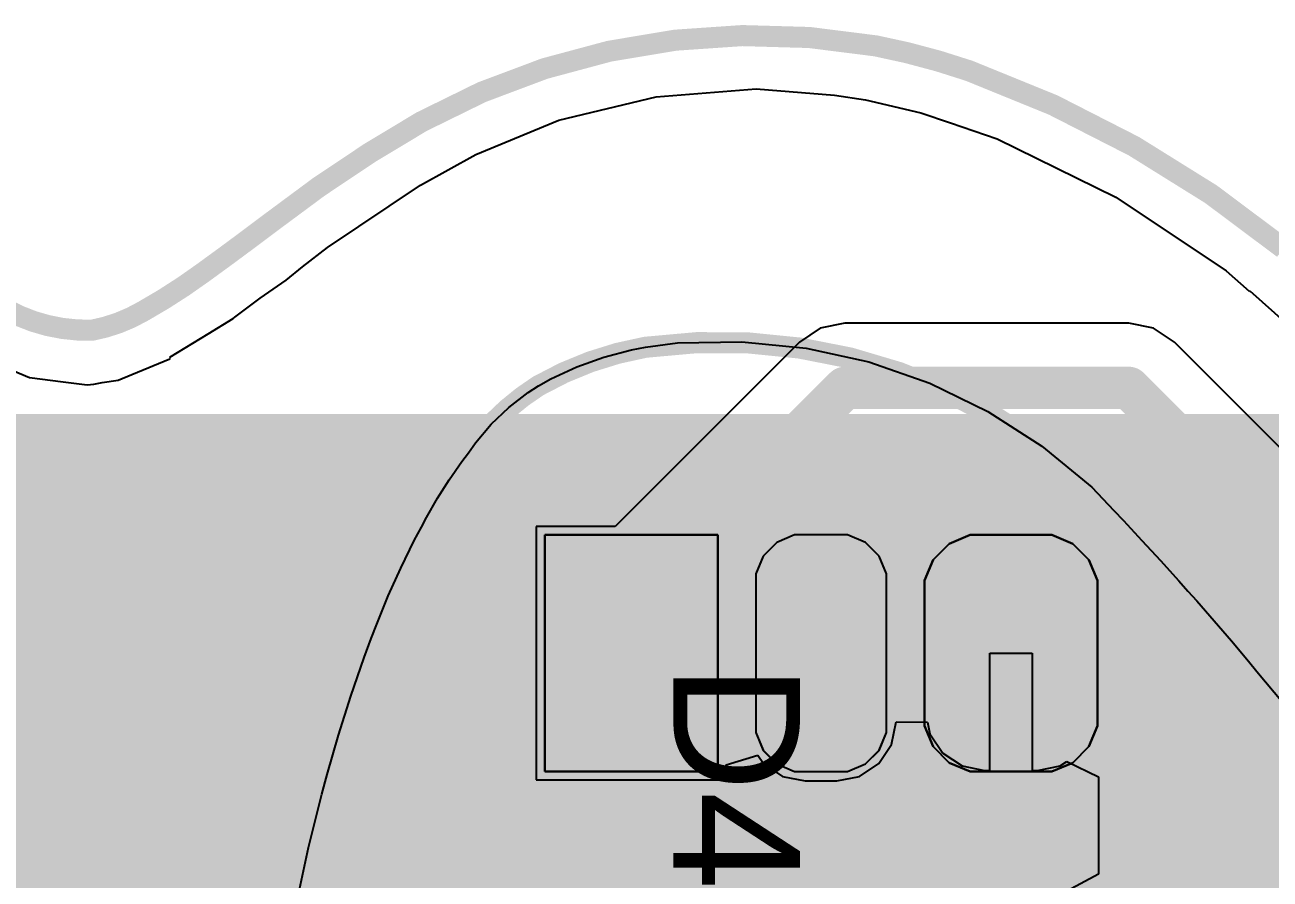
# Model space of a CAD drawing. Header units: inches. Extents: x -52 to 109, y 0 to 35.
# Drawn here: x 45.59 to 51.49, y 19.33 to 23.38 of the extents above; entities that cross this region are included whole.
import ezdxf

# ---------------------------------------------------------------- set-up
doc = ezdxf.new("R2010")
doc.units = ezdxf.units.IN
for name, color, linetype in [('Bottom Layer', 5, 'Continuous'), ('Bottom Solder', 6, 'Continuous'), ('Keep-Out Layer', 6, 'Continuous'), ('Mechanical 1', 6, 'Continuous'), ('Mechanical 4', 56, 'Continuous'), ('Top Component Outline', 56, 'Continuous'), ('Top Courtyard', 56, 'Continuous'), ('Top Layer', 1, 'Continuous'), ('Top Overlay', 2, 'Continuous'), ('Top Paste', 8, 'Continuous'), ('Top Solder', 216, 'Continuous')]:
    doc.layers.add(name, color=color, linetype=linetype)
doc.styles.add('Arial', font='', dxfattribs={"height": 0.2})
doc.styles.get('Arial').set_extended_font_data('Arial')

# ---------------------------------------------------------------- blocks, each defined once
blk = doc.blocks.new('APA_RGB_LED_2020_366')
at = {"layer": 'Top Layer'}
h = blk.add_hatch(color=1, dxfattribs=at)
edge = h.paths.add_edge_path()
edge.add_arc((-1.125, 1.025), 0.125, 90, 180)
edge.add_line((-1.25, 1.025), (-1.25, 0.775))
edge.add_arc((-1.125, 0.775), 0.125, 180, 270)
edge.add_line((-1.125, 0.65), (-0.575, 0.65))
edge.add_arc((-0.575, 0.775), 0.125, 270, 360)
edge.add_line((-0.45, 0.775), (-0.45, 1.025))
edge.add_arc((-0.575, 1.025), 0.125, 0, 90)
edge.add_line((-0.575, 1.15), (-1.125, 1.15))
h = blk.add_hatch(color=1, dxfattribs=at)
edge = h.paths.add_edge_path()
edge.add_arc((0.575, 1.025), 0.125, 90, 180)
edge.add_line((0.45, 1.025), (0.45, 0.775))
edge.add_arc((0.575, 0.775), 0.125, 180, 270)
edge.add_line((0.575, 0.65), (1.125, 0.65))
edge.add_arc((1.125, 0.775), 0.125, 270, 360)
edge.add_line((1.25, 0.775), (1.25, 1.025))
edge.add_arc((1.125, 1.025), 0.125, 0, 90)
edge.add_line((1.125, 1.15), (0.575, 1.15))
h = blk.add_hatch(color=1, dxfattribs=at)
edge = h.paths.add_edge_path()
edge.add_arc((-1.175, 0.075), 0.075, 90, 180)
edge.add_line((-1.25, 0.075), (-1.25, -0.075))
edge.add_arc((-1.175, -0.075), 0.075, 180, 270)
edge.add_line((-1.175, -0.15), (-0.525, -0.15))
edge.add_arc((-0.525, -0.075), 0.075, 270, 360)
edge.add_line((-0.45, -0.075), (-0.45, 0.075))
edge.add_arc((-0.525, 0.075), 0.075, 0, 90)
edge.add_line((-0.525, 0.15), (-1.175, 0.15))
h = blk.add_hatch(color=1, dxfattribs=at)
edge = h.paths.add_edge_path()
edge.add_arc((0.525, 0.075), 0.075, 90, 180)
edge.add_line((0.45, 0.075), (0.45, -0.075))
edge.add_arc((0.525, -0.075), 0.075, 180, 270)
edge.add_line((0.525, -0.15), (1.175, -0.15))
edge.add_arc((1.175, -0.075), 0.075, 270, 360)
edge.add_line((1.25, -0.075), (1.25, 0.075))
edge.add_arc((1.175, 0.075), 0.075, 0, 90)
edge.add_line((1.175, 0.15), (0.525, 0.15))
blk.add_hatch(color=1, dxfattribs=at).paths.add_polyline_path([(-1.25, -0.65), (-0.45, -0.65), (-0.45, -1.15), (-1.25, -1.15)])
h = blk.add_hatch(color=1, dxfattribs=at)
edge = h.paths.add_edge_path()
edge.add_arc((0.575, -0.775), 0.125, 90, 180)
edge.add_line((0.45, -0.775), (0.45, -1.025))
edge.add_arc((0.575, -1.025), 0.125, 180, 270)
edge.add_line((0.575, -1.15), (1.125, -1.15))
edge.add_arc((1.125, -1.025), 0.125, 270, 360)
edge.add_line((1.25, -1.025), (1.25, -0.775))
edge.add_arc((1.125, -0.775), 0.125, 0, 90)
edge.add_line((1.125, -0.65), (0.575, -0.65))
at = {"layer": 'Top Paste'}
h = blk.add_hatch(color=8, dxfattribs=at)
edge = h.paths.add_edge_path()
edge.add_arc((-1.125, 1.025), 0.125, 90, 180)
edge.add_line((-1.25, 1.025), (-1.25, 0.775))
edge.add_arc((-1.125, 0.775), 0.125, 180, 270)
edge.add_line((-1.125, 0.65), (-0.575, 0.65))
edge.add_arc((-0.575, 0.775), 0.125, 270, 360)
edge.add_line((-0.45, 0.775), (-0.45, 1.025))
edge.add_arc((-0.575, 1.025), 0.125, 0, 90)
edge.add_line((-0.575, 1.15), (-1.125, 1.15))
h = blk.add_hatch(color=8, dxfattribs=at)
edge = h.paths.add_edge_path()
edge.add_arc((0.575, 1.025), 0.125, 90, 180)
edge.add_line((0.45, 1.025), (0.45, 0.775))
edge.add_arc((0.575, 0.775), 0.125, 180, 270)
edge.add_line((0.575, 0.65), (1.125, 0.65))
edge.add_arc((1.125, 0.775), 0.125, 270, 360)
edge.add_line((1.25, 0.775), (1.25, 1.025))
edge.add_arc((1.125, 1.025), 0.125, 0, 90)
edge.add_line((1.125, 1.15), (0.575, 1.15))
h = blk.add_hatch(color=8, dxfattribs=at)
edge = h.paths.add_edge_path()
edge.add_arc((-1.175, 0.075), 0.075, 90, 180)
edge.add_line((-1.25, 0.075), (-1.25, -0.075))
edge.add_arc((-1.175, -0.075), 0.075, 180, 270)
edge.add_line((-1.175, -0.15), (-0.525, -0.15))
edge.add_arc((-0.525, -0.075), 0.075, 270, 360)
edge.add_line((-0.45, -0.075), (-0.45, 0.075))
edge.add_arc((-0.525, 0.075), 0.075, 0, 90)
edge.add_line((-0.525, 0.15), (-1.175, 0.15))
h = blk.add_hatch(color=8, dxfattribs=at)
edge = h.paths.add_edge_path()
edge.add_arc((0.525, 0.075), 0.075, 90, 180)
edge.add_line((0.45, 0.075), (0.45, -0.075))
edge.add_arc((0.525, -0.075), 0.075, 180, 270)
edge.add_line((0.525, -0.15), (1.175, -0.15))
edge.add_arc((1.175, -0.075), 0.075, 270, 360)
edge.add_line((1.25, -0.075), (1.25, 0.075))
edge.add_arc((1.175, 0.075), 0.075, 0, 90)
edge.add_line((1.175, 0.15), (0.525, 0.15))
blk.add_hatch(color=8, dxfattribs=at).paths.add_polyline_path([(-1.25, -0.65), (-0.45, -0.65), (-0.45, -1.15), (-1.25, -1.15)])
h = blk.add_hatch(color=8, dxfattribs=at)
edge = h.paths.add_edge_path()
edge.add_arc((0.575, -0.775), 0.125, 90, 180)
edge.add_line((0.45, -0.775), (0.45, -1.025))
edge.add_arc((0.575, -1.025), 0.125, 180, 270)
edge.add_line((0.575, -1.15), (1.125, -1.15))
edge.add_arc((1.125, -1.025), 0.125, 270, 360)
edge.add_line((1.25, -1.025), (1.25, -0.775))
edge.add_arc((1.125, -0.775), 0.125, 0, 90)
edge.add_line((1.125, -0.65), (0.575, -0.65))
at = {"layer": 'Top Solder'}
h = blk.add_hatch(color=216, dxfattribs=at)
edge = h.paths.add_edge_path()
edge.add_arc((-1.125, 1.025), 0.175, 90, 180)
edge.add_line((-1.3, 1.025), (-1.3, 0.775))
edge.add_arc((-1.125, 0.775), 0.175, 180, 270)
edge.add_line((-1.125, 0.6), (-0.575, 0.6))
edge.add_arc((-0.575, 0.775), 0.175, 270, 360)
edge.add_line((-0.4, 0.775), (-0.4, 1.025))
edge.add_arc((-0.575, 1.025), 0.175, 0, 90)
edge.add_line((-0.575, 1.2), (-1.125, 1.2))
h = blk.add_hatch(color=216, dxfattribs=at)
edge = h.paths.add_edge_path()
edge.add_arc((0.575, 1.025), 0.175, 90, 180)
edge.add_line((0.4, 1.025), (0.4, 0.775))
edge.add_arc((0.575, 0.775), 0.175, 180, 270)
edge.add_line((0.575, 0.6), (1.125, 0.6))
edge.add_arc((1.125, 0.775), 0.175, 270, 360)
edge.add_line((1.3, 0.775), (1.3, 1.025))
edge.add_arc((1.125, 1.025), 0.175, 0, 90)
edge.add_line((1.125, 1.2), (0.575, 1.2))
h = blk.add_hatch(color=216, dxfattribs=at)
edge = h.paths.add_edge_path()
edge.add_arc((-1.175, 0.075), 0.125, 90, 180)
edge.add_line((-1.3, 0.075), (-1.3, -0.075))
edge.add_arc((-1.175, -0.075), 0.125, 180, 270)
edge.add_line((-1.175, -0.2), (-0.525, -0.2))
edge.add_arc((-0.525, -0.075), 0.125, 270, 360)
edge.add_line((-0.4, -0.075), (-0.4, 0.075))
edge.add_arc((-0.525, 0.075), 0.125, 0, 90)
edge.add_line((-0.525, 0.2), (-1.175, 0.2))
h = blk.add_hatch(color=216, dxfattribs=at)
edge = h.paths.add_edge_path()
edge.add_arc((0.525, 0.075), 0.125, 90, 180)
edge.add_line((0.4, 0.075), (0.4, -0.075))
edge.add_arc((0.525, -0.075), 0.125, 180, 270)
edge.add_line((0.525, -0.2), (1.175, -0.2))
edge.add_arc((1.175, -0.075), 0.125, 270, 360)
edge.add_line((1.3, -0.075), (1.3, 0.075))
edge.add_arc((1.175, 0.075), 0.125, 0, 90)
edge.add_line((1.175, 0.2), (0.525, 0.2))
blk.add_hatch(color=216, dxfattribs=at).paths.add_polyline_path([(-1.3, -0.6), (-0.4, -0.6), (-0.4, -1.2), (-1.3, -1.2)])
h = blk.add_hatch(color=216, dxfattribs=at)
edge = h.paths.add_edge_path()
edge.add_arc((0.575, -0.775), 0.175, 90, 180)
edge.add_line((0.4, -0.775), (0.4, -1.025))
edge.add_arc((0.575, -1.025), 0.175, 180, 270)
edge.add_line((0.575, -1.2), (1.125, -1.2))
edge.add_arc((1.125, -1.025), 0.175, 270, 360)
edge.add_line((1.3, -1.025), (1.3, -0.775))
edge.add_arc((1.125, -0.775), 0.175, 0, 90)
edge.add_line((1.125, -0.6), (0.575, -0.6))
at = {"layer": 'Top Component Outline'}
for points in [[(1, 1, 0.1, 0.1, 0), (-1, 1, 0.1, 0.1, 0)], [(-1, -1, 0.1, 0.1, 0), (-1, 1, 0.1, 0.1, 0)], [(1, -1, 0.1, 0.1, 0), (1, 1, 0.1, 0.1, 0)], [(1, -1, 0.1, 0.1, 0), (-1, -1, 0.1, 0.1, 0)]]:
    blk.add_lwpolyline(points, format="xyseb", dxfattribs=at)
for points in [[(-1.025, 1, 0.05, 0.05, 1), (-0.975, 1, 0.05, 0.05, 1)], [(-1.025, 1, 0.05, 0.05, 1), (-0.975, 1, 0.05, 0.05, 1)], [(0.975, 1, 0.05, 0.05, 1), (1.025, 1, 0.05, 0.05, 1)], [(0.975, 1, 0.05, 0.05, 1), (1.025, 1, 0.05, 0.05, 1)], [(-1.025, -1, 0.05, 0.05, 1), (-0.975, -1, 0.05, 0.05, 1)], [(-1.025, -1, 0.05, 0.05, 1), (-0.975, -1, 0.05, 0.05, 1)], [(0.975, -1, 0.05, 0.05, 1), (1.025, -1, 0.05, 0.05, 1)], [(0.975, -1, 0.05, 0.05, 1), (1.025, -1, 0.05, 0.05, 1)]]:
    blk.add_lwpolyline(points, format="xyseb", close=True, dxfattribs=at)
at = {"layer": 'Top Courtyard'}
for points in [[(-1.3, -1.2, 0.1, 0.1, 0), (-1.3, 1.2, 0.1, 0.1, 0)], [(1.3, 1.2, 0.1, 0.1, 0), (-1.3, 1.2, 0.1, 0.1, 0)], [(1.3, -1.2, 0.1, 0.1, 0), (1.3, 1.2, 0.1, 0.1, 0)], [(0, -0.5, 0.1, 0.1, 0), (0, 0.5, 0.1, 0.1, 0)], [(0.5, 0, 0.1, 0.1, 0), (-0.5, 0, 0.1, 0.1, 0)], [(1.3, -1.2, 0.1, 0.1, 0), (-1.3, -1.2, 0.1, 0.1, 0)]]:
    blk.add_lwpolyline(points, format="xyseb", dxfattribs=at)
for points in [[(-1.325, 1.2, 0.05, 0.05, 1), (-1.275, 1.2, 0.05, 0.05, 1)], [(-1.325, 1.2, 0.05, 0.05, 1), (-1.275, 1.2, 0.05, 0.05, 1)], [(1.275, 1.2, 0.05, 0.05, 1), (1.325, 1.2, 0.05, 0.05, 1)], [(1.275, 1.2, 0.05, 0.05, 1), (1.325, 1.2, 0.05, 0.05, 1)], [(-0.025, 0.5, 0.05, 0.05, 1), (0.025, 0.5, 0.05, 0.05, 1)], [(-0.525, 0, 0.05, 0.05, 1), (-0.475, 0, 0.05, 0.05, 1)], [(0.475, 0, 0.05, 0.05, 1), (0.525, 0, 0.05, 0.05, 1)], [(-0.025, -0.5, 0.05, 0.05, 1), (0.025, -0.5, 0.05, 0.05, 1)], [(-1.325, -1.2, 0.05, 0.05, 1), (-1.275, -1.2, 0.05, 0.05, 1)], [(-1.325, -1.2, 0.05, 0.05, 1), (-1.275, -1.2, 0.05, 0.05, 1)], [(1.275, -1.2, 0.05, 0.05, 1), (1.325, -1.2, 0.05, 0.05, 1)], [(1.275, -1.2, 0.05, 0.05, 1), (1.325, -1.2, 0.05, 0.05, 1)]]:
    blk.add_lwpolyline(points, format="xyseb", close=True, dxfattribs=at)
at = {"layer": 'Top Overlay'}
for p, q in [((-1.2929, 1.2689), (-1.1937, 1.31)), ((-1.1937, 1.31), (-1.14, 1.31)), ((-1.14, 1.31), (-1.14, 1.31)), ((-1.14, 1.31), (-0.56, 1.31)), ((-0.56, 1.31), (-0.5063, 1.31)), ((-0.5063, 1.31), (-0.4071, 1.2689)), ((0.4071, 1.2689), (0.5063, 1.31)), ((0.5063, 1.31), (0.56, 1.31)), ((0.56, 1.31), (0.56, 1.31)), ((0.56, 1.31), (1.14, 1.31)), ((1.14, 1.31), (1.1937, 1.31)), ((1.1937, 1.31), (1.2929, 1.2689)), ((-1.3689, 1.1929), (-1.2929, 1.2689)), ((-0.4071, 1.2689), (-0.3311, 1.1929)), ((0.3311, 1.1929), (0.4071, 1.2689)), ((1.2929, 1.2689), (1.3689, 1.1929)), ((-1.41, 1.0937), (-1.3689, 1.1929)), ((-0.3311, 1.1929), (-0.29, 1.0937)), ((0.29, 1.0937), (0.3311, 1.1929)), ((1.3689, 1.1929), (1.41, 1.0937)), ((-1.41, 1.04), (-1.41, 1.0937)), ((-0.29, 1.0937), (-0.29, 1.04)), ((0.29, 1.04), (0.29, 1.0937)), ((1.41, 1.0937), (1.41, 1.04)), ((-1.41, 0.76), (-1.41, 1.04)), ((-0.29, 1.04), (-0.29, 1.04)), ((-0.29, 1.04), (-0.29, 0.76)), ((0.29, 0.76), (0.29, 1.04)), ((1.41, 1.04), (1.41, 1.04)), ((1.41, 1.04), (1.41, 0.76)), ((-1.41, 0.76), (-1.41, 0.76)), ((-1.41, 0.7063), (-1.41, 0.76)), ((-0.29, 0.76), (-0.29, 0.7063)), ((0.29, 0.76), (0.29, 0.76)), ((0.29, 0.7063), (0.29, 0.76)), ((1.41, 0.76), (1.41, 0.7063)), ((-1.3689, 0.6071), (-1.41, 0.7063)), ((-0.29, 0.7063), (-0.3311, 0.6071)), ((0.3311, 0.6071), (0.29, 0.7063)), ((1.41, 0.7063), (1.3689, 0.6071)), ((-1.2929, 0.5311), (-1.3689, 0.6071)), ((-0.3311, 0.6071), (-0.4071, 0.5311)), ((0.4071, 0.5311), (0.3311, 0.6071)), ((1.3689, 0.6071), (1.2929, 0.5311)), ((-1.1937, 0.49), (-1.2929, 0.5311)), ((-1.14, 0.49), (-1.1937, 0.49)), ((-0.56, 0.49), (-1.14, 0.49)), ((-0.5063, 0.49), (-0.56, 0.49)), ((-0.56, 0.49), (-0.56, 0.49)), ((-0.4071, 0.5311), (-0.5063, 0.49)), ((0.5063, 0.49), (0.4071, 0.5311)), ((0.56, 0.49), (0.5063, 0.49)), ((1.14, 0.49), (0.56, 0.49)), ((1.1937, 0.49), (1.14, 0.49)), ((1.14, 0.49), (1.14, 0.49)), ((1.2929, 0.5311), (1.1937, 0.49)), ((-1.2258, 0.31), (-1.3103, 0.275)), ((-1.18, 0.31), (-1.2258, 0.31)), ((-0.52, 0.31), (-1.18, 0.31)), ((-0.4742, 0.31), (-0.52, 0.31)), ((-0.52, 0.31), (-0.52, 0.31)), ((-0.3897, 0.275), (-0.4742, 0.31)), ((0.4743, 0.31), (0.3897, 0.275)), ((0.52, 0.31), (0.4743, 0.31)), ((1.18, 0.31), (0.52, 0.31)), ((1.2258, 0.31), (1.18, 0.31)), ((1.18, 0.31), (1.18, 0.31)), ((1.3103, 0.275), (1.2258, 0.31)), ((-1.3103, 0.275), (-1.375, 0.2103)), ((-0.325, 0.2103), (-0.3897, 0.275)), ((0.3897, 0.275), (0.325, 0.2103)), ((1.375, 0.2103), (1.3103, 0.275)), ((-1.375, 0.2103), (-1.41, 0.1257)), ((-0.29, 0.1257), (-0.325, 0.2103)), ((0.325, 0.2103), (0.29, 0.1257)), ((1.41, 0.1257), (1.375, 0.2103)), ((-1.41, 0.1257), (-1.41, 0.08)), ((-0.29, 0.08), (-0.29, 0.1257)), ((0.29, 0.1257), (0.29, 0.08)), ((1.41, 0.08), (1.41, 0.1257)), ((-1.41, 0.08), (-1.41, -0.08)), ((-1.41, 0.08), (-1.41, 0.08)), ((-0.29, -0.08), (-0.29, 0.08)), ((0.29, 0.08), (0.29, -0.08)), ((0.29, 0.08), (0.29, 0.08)), ((1.41, -0.08), (1.41, 0.08)), ((-1.41, -0.08), (-1.41, -0.1258)), ((-0.29, -0.1258), (-0.29, -0.08)), ((-0.29, -0.08), (-0.29, -0.08)), ((0.29, -0.08), (0.29, -0.1258)), ((1.41, -0.1258), (1.41, -0.08)), ((1.41, -0.08), (1.41, -0.08)), ((-1.41, -0.1258), (-1.375, -0.2103)), ((-0.325, -0.2103), (-0.29, -0.1258)), ((0.29, -0.1258), (0.325, -0.2103)), ((1.375, -0.2103), (1.41, -0.1258)), ((-1.375, -0.2103), (-1.3103, -0.275)), ((-0.3897, -0.275), (-0.325, -0.2103)), ((0.325, -0.2103), (0.3897, -0.275)), ((1.3103, -0.275), (1.375, -0.2103)), ((-1.3103, -0.275), (-1.2258, -0.31)), ((-0.4742, -0.31), (-0.3897, -0.275)), ((0.3897, -0.275), (0.4743, -0.31)), ((1.2258, -0.31), (1.3103, -0.275)), ((-1.2258, -0.31), (-1.18, -0.31)), ((-1.18, -0.31), (-1.18, -0.31)), ((-1.18, -0.31), (-0.52, -0.31)), ((-0.52, -0.31), (-0.4742, -0.31)), ((0.4743, -0.31), (0.52, -0.31)), ((0.52, -0.31), (0.52, -0.31)), ((0.52, -0.31), (1.18, -0.31)), ((1.18, -0.31), (1.2258, -0.31)), ((-1.41, -1.31), (-1.41, -0.49)), ((-1.41, -0.49), (-0.29, -0.49)), ((-0.29, -0.49), (-0.29, -1.31)), ((0.3311, -0.6071), (0.4071, -0.5311)), ((0.4071, -0.5311), (0.5063, -0.49)), ((0.5063, -0.49), (0.56, -0.49)), ((0.56, -0.49), (0.56, -0.49)), ((0.56, -0.49), (1.14, -0.49)), ((1.14, -0.49), (1.1937, -0.49)), ((1.1937, -0.49), (1.2929, -0.5311)), ((1.2929, -0.5311), (1.3689, -0.6071)), ((0.29, -0.7063), (0.3311, -0.6071)), ((1.3689, -0.6071), (1.41, -0.7063)), ((0.29, -0.76), (0.29, -0.7063)), ((1.41, -0.7063), (1.41, -0.76)), ((0.29, -1.04), (0.29, -0.76)), ((1.41, -0.76), (1.41, -0.76)), ((1.41, -0.76), (1.41, -1.04)), ((0.29, -1.04), (0.29, -1.04)), ((0.29, -1.0937), (0.29, -1.04)), ((1.41, -1.04), (1.41, -1.0937)), ((0.3311, -1.1929), (0.29, -1.0937)), ((1.41, -1.0937), (1.3689, -1.1929)), ((0.4071, -1.2689), (0.3311, -1.1929)), ((1.3689, -1.1929), (1.2929, -1.2689)), ((0.5063, -1.31), (0.4071, -1.2689)), ((1.2929, -1.2689), (1.1937, -1.31)), ((-0.29, -1.31), (-1.41, -1.31)), ((0.56, -1.31), (0.5063, -1.31)), ((1.14, -1.31), (0.56, -1.31)), ((1.1937, -1.31), (1.14, -1.31)), ((1.14, -1.31), (1.14, -1.31))]:
    blk.add_line(p, q, dxfattribs=at)
at = {"layer": 'Top Courtyard', "style": 'Arial'}
blk.add_text('D40', height=0.6, dxfattribs=at).set_placement((-0.8, -0.7))

msp = doc.modelspace()

# ---------------------------------------------------------------- hatches: boundary and pattern name
at = {"layer": 'Bottom Layer'}
msp.add_hatch(color=5, dxfattribs=at).paths.add_polyline_path([(34.1741, 21.4887), (58.1741, 21.4887), (58.1741, 16.4887), (34.1741, 16.4887)])
at = {"layer": 'Bottom Solder'}
msp.add_hatch(color=6, dxfattribs=at).paths.add_polyline_path([(34.1241, 21.5387), (58.2241, 21.5387), (58.2241, 16.4387), (34.1241, 16.4387)])

# ---------------------------------------------------------------- linework, layer by layer
at = {"layer": 'Keep-Out Layer'}
for points in [[(47.4725, 22.9229, 0.1, 0.1, -0.171249), (49.6252, 23.2824, 0.1, 0.1, 0)], [(49.6252, 23.2824, 0.1, 0.1, -0.034716), (50.0674, 23.1644, 0.1, 0.1, 0)], [(50.0674, 23.1644, 0.1, 0.1, -0.085371), (51.5585, 22.3219, 0.1, 0.1, 0)], [(46.7522, 22.4411, 0.1, 0.1, -0.036089), (47.4725, 22.9229, 0.1, 0.1, 0)], [(46.7522, 22.4411, 0.1, 0.1, -0.005495), (46.4346, 22.2061, 0.1, 0.1, 0)], [(46.4346, 22.2061, 0.1, 0.1, -0.030208), (46.1527, 22.025, 0.1, 0.1, 0)], [(45.9119, 21.9353, 0.1, 0.1, -0.157621), (45.4407, 22.0721, 0.1, 0.1, 0)], [(46.1527, 22.025, 0.1, 0.1, -0.085997), (45.9119, 21.9353, 0.1, 0.1, 0)]]:
    msp.add_lwpolyline(points, format="xyseb", dxfattribs=at)
for points in [[(49.6002, 23.2824, 0.05, 0.05, 1), (49.6502, 23.2824, 0.05, 0.05, 1)], [(49.6002, 23.2824, 0.05, 0.05, 1), (49.6502, 23.2824, 0.05, 0.05, 1)], [(50.0424, 23.1644, 0.05, 0.05, 1), (50.0924, 23.1644, 0.05, 0.05, 1)], [(50.0424, 23.1644, 0.05, 0.05, 1), (50.0924, 23.1644, 0.05, 0.05, 1)], [(47.4475, 22.9229, 0.05, 0.05, 1), (47.4975, 22.9229, 0.05, 0.05, 1)], [(47.4475, 22.9229, 0.05, 0.05, 1), (47.4975, 22.9229, 0.05, 0.05, 1)], [(46.7272, 22.4411, 0.05, 0.05, 1), (46.7772, 22.4411, 0.05, 0.05, 1)], [(46.7272, 22.4411, 0.05, 0.05, 1), (46.7772, 22.4411, 0.05, 0.05, 1)], [(46.4096, 22.2061, 0.05, 0.05, 1), (46.4596, 22.2061, 0.05, 0.05, 1)], [(46.4096, 22.2061, 0.05, 0.05, 1), (46.4596, 22.2061, 0.05, 0.05, 1)], [(46.1277, 22.025, 0.05, 0.05, 1), (46.1777, 22.025, 0.05, 0.05, 1)], [(46.1277, 22.025, 0.05, 0.05, 1), (46.1777, 22.025, 0.05, 0.05, 1)], [(45.8869, 21.9353, 0.05, 0.05, 1), (45.9369, 21.9353, 0.05, 0.05, 1)], [(45.8869, 21.9353, 0.05, 0.05, 1), (45.9369, 21.9353, 0.05, 0.05, 1)]]:
    msp.add_lwpolyline(points, format="xyseb", close=True, dxfattribs=at)
at = {"layer": 'Mechanical 1'}
for points in [[(48.9629, 19.722, 0.1, 0.1, -0.303347), (49.3662, 19.9914, 0.1, 0.1, 0)], [(49.3662, 19.9914, 0.1, 0.1, -0.198912), (49.6748, 19.8636, 0.1, 0.1, 0)], [(49.6748, 19.8636, 0.1, 0.1, -0.198913), (49.8026, 19.5549, 0.1, 0.1, 0)], [(49.0575, 19.2463, 0.1, 0.1, -0.303347), (48.9629, 19.722, 0.1, 0.1, 0)], [(49.8026, 19.5549, 0.1, 0.1, -0.303346), (49.5332, 19.1517, 0.1, 0.1, 0)]]:
    msp.add_lwpolyline(points, format="xyseb", dxfattribs=at)
for points in [[(49.3412, 19.9914, 0.05, 0.05, 1), (49.3912, 19.9914, 0.05, 0.05, 1)], [(49.3412, 19.9914, 0.05, 0.05, 1), (49.3912, 19.9914, 0.05, 0.05, 1)], [(49.6498, 19.8636, 0.05, 0.05, 1), (49.6998, 19.8636, 0.05, 0.05, 1)], [(49.6498, 19.8636, 0.05, 0.05, 1), (49.6998, 19.8636, 0.05, 0.05, 1)], [(48.9379, 19.722, 0.05, 0.05, 1), (48.9879, 19.722, 0.05, 0.05, 1)], [(48.9379, 19.722, 0.05, 0.05, 1), (48.9879, 19.722, 0.05, 0.05, 1)], [(49.7777, 19.5549, 0.05, 0.05, 1), (49.8276, 19.5549, 0.05, 0.05, 1)], [(49.7777, 19.5549, 0.05, 0.05, 1), (49.8276, 19.5549, 0.05, 0.05, 1)]]:
    msp.add_lwpolyline(points, format="xyseb", close=True, dxfattribs=at)
at = {"layer": 'Mechanical 4'}
for points in [[(47.4725, 22.9229, 0.1, 0.1, -0.171249), (49.6252, 23.2824, 0.1, 0.1, 0)], [(49.6252, 23.2824, 0.1, 0.1, -0.034716), (50.0674, 23.1644, 0.1, 0.1, 0)], [(50.0674, 23.1644, 0.1, 0.1, -0.085371), (51.5585, 22.3219, 0.1, 0.1, 0)], [(46.7522, 22.4411, 0.1, 0.1, -0.036089), (47.4725, 22.9229, 0.1, 0.1, 0)], [(46.7522, 22.4411, 0.1, 0.1, -0.005495), (46.4346, 22.2061, 0.1, 0.1, 0)], [(46.4346, 22.2061, 0.1, 0.1, -0.030208), (46.1527, 22.025, 0.1, 0.1, 0)], [(45.9119, 21.9353, 0.1, 0.1, -0.157621), (45.4407, 22.0721, 0.1, 0.1, 0)], [(46.1527, 22.025, 0.1, 0.1, -0.085997), (45.9119, 21.9353, 0.1, 0.1, 0)], [(48.0263, 21.6718, 0.1, 0.1, -0.087332), (48.5337, 21.8544, 0.1, 0.1, 0)], [(48.5337, 21.8544, 0.1, 0.1, -0.240647), (50.7535, 21.0803, 0.1, 0.1, 0)], [(47.6941, 21.3551, 0.1, 0.1, -0.099228), (48.0263, 21.6718, 0.1, 0.1, 0)], [(47.4713, 21.0026, 0.1, 0.1, -0.039149), (47.6941, 21.3551, 0.1, 0.1, 0)], [(50.7535, 21.0803, 0.1, 0.1, -0.006169), (51.1035, 20.6989, 0.1, 0.1, 0)], [(47.234, 20.4748, 0.1, 0.1, -0.031975), (47.4713, 21.0026, 0.1, 0.1, 0)], [(51.1035, 20.6989, 0.1, 0.1, -0.009486), (51.4312, 20.3185, 0.1, 0.1, 0)], [(46.9995, 19.7372, 0.1, 0.1, -0.025868), (47.234, 20.4748, 0.1, 0.1, 0)], [(51.4312, 20.3185, 0.1, 0.1, -0.042501), (52.3094, 19.0637, 0.1, 0.1, 0)], [(46.644, 17.6881, 0.1, 0.1, -0.0375), (46.9995, 19.7372, 0.1, 0.1, 0)]]:
    msp.add_lwpolyline(points, format="xyseb", dxfattribs=at)
for points in [[(49.6002, 23.2824, 0.05, 0.05, 1), (49.6502, 23.2824, 0.05, 0.05, 1)], [(49.6002, 23.2824, 0.05, 0.05, 1), (49.6502, 23.2824, 0.05, 0.05, 1)], [(50.0424, 23.1644, 0.05, 0.05, 1), (50.0924, 23.1644, 0.05, 0.05, 1)], [(50.0424, 23.1644, 0.05, 0.05, 1), (50.0924, 23.1644, 0.05, 0.05, 1)], [(47.4475, 22.9229, 0.05, 0.05, 1), (47.4975, 22.9229, 0.05, 0.05, 1)], [(47.4475, 22.9229, 0.05, 0.05, 1), (47.4975, 22.9229, 0.05, 0.05, 1)], [(46.7272, 22.4411, 0.05, 0.05, 1), (46.7772, 22.4411, 0.05, 0.05, 1)], [(46.7272, 22.4411, 0.05, 0.05, 1), (46.7772, 22.4411, 0.05, 0.05, 1)], [(46.4096, 22.2061, 0.05, 0.05, 1), (46.4596, 22.2061, 0.05, 0.05, 1)], [(46.4096, 22.2061, 0.05, 0.05, 1), (46.4596, 22.2061, 0.05, 0.05, 1)], [(46.1277, 22.025, 0.05, 0.05, 1), (46.1777, 22.025, 0.05, 0.05, 1)], [(46.1277, 22.025, 0.05, 0.05, 1), (46.1777, 22.025, 0.05, 0.05, 1)], [(45.8869, 21.9353, 0.05, 0.05, 1), (45.9369, 21.9353, 0.05, 0.05, 1)], [(45.8869, 21.9353, 0.05, 0.05, 1), (45.9369, 21.9353, 0.05, 0.05, 1)], [(48.5087, 21.8544, 0.05, 0.05, 1), (48.5587, 21.8544, 0.05, 0.05, 1)], [(48.5087, 21.8544, 0.05, 0.05, 1), (48.5587, 21.8544, 0.05, 0.05, 1)], [(48.0013, 21.6718, 0.05, 0.05, 1), (48.0513, 21.6718, 0.05, 0.05, 1)], [(48.0013, 21.6718, 0.05, 0.05, 1), (48.0513, 21.6718, 0.05, 0.05, 1)], [(47.6691, 21.3551, 0.05, 0.05, 1), (47.7191, 21.3551, 0.05, 0.05, 1)], [(47.6691, 21.3551, 0.05, 0.05, 1), (47.7191, 21.3551, 0.05, 0.05, 1)], [(50.7285, 21.0803, 0.05, 0.05, 1), (50.7785, 21.0803, 0.05, 0.05, 1)], [(50.7285, 21.0803, 0.05, 0.05, 1), (50.7785, 21.0803, 0.05, 0.05, 1)], [(47.4463, 21.0026, 0.05, 0.05, 1), (47.4963, 21.0026, 0.05, 0.05, 1)], [(47.4463, 21.0026, 0.05, 0.05, 1), (47.4963, 21.0026, 0.05, 0.05, 1)], [(51.0785, 20.6989, 0.05, 0.05, 1), (51.1285, 20.6989, 0.05, 0.05, 1)], [(51.0785, 20.6989, 0.05, 0.05, 1), (51.1285, 20.6989, 0.05, 0.05, 1)], [(47.209, 20.4748, 0.05, 0.05, 1), (47.259, 20.4748, 0.05, 0.05, 1)], [(47.209, 20.4748, 0.05, 0.05, 1), (47.259, 20.4748, 0.05, 0.05, 1)], [(51.4062, 20.3185, 0.05, 0.05, 1), (51.4562, 20.3185, 0.05, 0.05, 1)], [(51.4062, 20.3185, 0.05, 0.05, 1), (51.4562, 20.3185, 0.05, 0.05, 1)], [(46.9745, 19.7372, 0.05, 0.05, 1), (47.0245, 19.7372, 0.05, 0.05, 1)], [(46.9745, 19.7372, 0.05, 0.05, 1), (47.0245, 19.7372, 0.05, 0.05, 1)]]:
    msp.add_lwpolyline(points, format="xyseb", close=True, dxfattribs=at)
at = {"layer": 'Top Layer'}
for p, q in [((48.5849, 23.0411), (49.0583, 23.0784)), ((49.0583, 23.0784), (49.43, 23.0491)), ((48.1232, 22.9303), (48.5849, 23.0411)), ((49.43, 23.0491), (49.5758, 23.0274)), ((49.5758, 23.0274), (49.5758, 23.0274)), ((49.5758, 23.0274), (49.5758, 23.0274)), ((49.5758, 23.0274), (49.838, 22.9645)), ((49.838, 22.9645), (49.9791, 22.9177)), ((47.7295, 22.7672), (48.1232, 22.9303)), ((49.9791, 22.9177), (49.9791, 22.9177)), ((49.9791, 22.9177), (50.2005, 22.8426)), ((50.2005, 22.8426), (50.7635, 22.5649)), ((47.5981, 22.6956), (47.7295, 22.7672)), ((47.4677, 22.6223), (47.598, 22.6956)), ((47.598, 22.6956), (47.5981, 22.6956)), ((47.5981, 22.6956), (47.5981, 22.6956)), ((47.0264, 22.3274), (47.4677, 22.6223)), ((50.7635, 22.5649), (51.2855, 22.2161)), ((46.9081, 22.2351), (47.0264, 22.3274)), ((46.8308, 22.1728), (46.9081, 22.2351)), ((51.2855, 22.2161), (51.3943, 22.1208)), ((46.7069, 22.0868), (46.7894, 22.1441)), ((46.7894, 22.1441), (46.8308, 22.1728)), ((46.5873, 21.9973), (46.7069, 22.0868)), ((51.3943, 22.1208), (51.3979, 22.121)), ((51.3943, 22.1208), (51.3943, 22.1208)), ((51.3979, 22.121), (51.637, 21.9074)), ((46.4617, 21.9187), (46.5802, 21.9912)), ((46.5802, 21.9912), (46.5873, 21.9973)), ((49.4793, 21.9681), (49.3623, 21.9448)), ((50.8242, 21.9681), (49.4793, 21.9681)), ((50.8243, 21.9681), (50.8242, 21.9681)), ((50.9413, 21.9448), (50.8243, 21.9681)), ((46.2798, 21.8072), (46.4617, 21.9187)), ((49.3623, 21.9448), (49.263, 21.8785)), ((51.0405, 21.8785), (50.9413, 21.9448)), ((49.263, 21.8785), (48.3895, 21.0049)), ((49.263, 21.8785), (49.263, 21.8785)), ((51.6044, 21.3147), (51.0405, 21.8785)), ((45.4474, 21.7811), (45.6145, 21.7119)), ((46.1, 21.7251), (46.279, 21.7992)), ((46.279, 21.7992), (46.2828, 21.8021)), ((46.2828, 21.8021), (46.2798, 21.8072)), ((46.0351, 21.6982), (46.1, 21.7251)), ((45.6145, 21.7119), (45.7746, 21.6908)), ((45.7746, 21.6908), (45.888, 21.6759)), ((45.888, 21.6759), (45.9195, 21.68)), ((45.9195, 21.68), (45.9581, 21.6881)), ((45.9581, 21.6881), (46.0351, 21.6982)), ((48.3895, 21.0049), (48.0162, 21.0049)), ((48.0162, 21.0049), (48.0162, 19.8049)), ((50.1662, 19.8496), (50.1662, 20.4049)), ((50.1662, 20.4049), (50.3662, 20.4049)), ((50.3662, 20.4049), (50.3662, 19.8496)), ((49.7002, 19.9726), (49.7215, 20.0799)), ((49.7215, 20.0799), (49.871, 20.0786)), ((49.871, 20.0786), (49.8821, 20.0226)), ((49.8821, 20.0226), (49.9429, 19.9317)), ((49.6394, 19.8817), (49.7002, 19.9726)), ((48.9162, 19.8762), (49.0662, 19.9217)), ((49.0662, 19.9217), (49.0929, 19.8817)), ((49.9429, 19.9317), (50.0339, 19.8709)), ((50.4985, 19.8709), (50.5307, 19.8924)), ((50.5307, 19.8924), (50.6807, 19.8188)), ((48.9162, 19.8049), (48.9162, 19.8762)), ((49.0929, 19.8817), (49.1839, 19.8209)), ((49.5485, 19.8209), (49.6394, 19.8817)), ((50.0339, 19.8709), (50.1412, 19.8496)), ((50.1412, 19.8496), (50.1662, 19.8496)), ((50.3662, 19.8496), (50.3912, 19.8496)), ((50.3912, 19.8496), (50.4985, 19.8709)), ((48.0162, 19.8049), (48.9162, 19.8049)), ((49.1839, 19.8209), (49.2912, 19.7996)), ((49.2912, 19.7996), (49.4412, 19.7996)), ((49.4412, 19.7996), (49.5485, 19.8209)), ((50.6807, 19.8188), (50.6807, 19.3578)), ((50.6807, 19.3578), (50.5307, 19.2776))]:
    msp.add_line(p, q, dxfattribs=at)
for points in [[(48.6007, 20.7836, 0.2, 0.2, 0), (49.4793, 21.6622, 0.2, 0.2, 0)], [(49.4793, 21.6622, 0.2, 0.2, 0), (50.8243, 21.6622, 0.2, 0.2, 0)], [(50.8243, 21.6622, 0.2, 0.2, 0), (51.3881, 21.0984, 0.2, 0.2, 0)], [(49.3775, 20.924, 0.2, 0.2, 0), (49.7062, 21.2527, 0.2, 0.2, 0)], [(49.7062, 21.2527, 0.2, 0.2, 0), (50.6459, 21.2527, 0.2, 0.2, 0)], [(50.6459, 21.2527, 0.2, 0.2, 0), (50.9865, 20.9121, 0.2, 0.2, 0)], [(51.3881, 16.9126, 0.2, 0.2, 0), (51.3881, 21.0984, 0.2, 0.2, 0)], [(49.3775, 20.4162, 0.2, 0.2, 0), (49.3775, 20.924, 0.2, 0.2, 0)], [(50.9865, 15.8401, 0.2, 0.2, 0), (50.9865, 20.9121, 0.2, 0.2, 0)], [(48.6007, 20.5395, 0.2, 0.2, 0), (48.6007, 20.7836, 0.2, 0.2, 0)], [(48.4662, 20.4049, 0.2, 0.2, 0), (48.6007, 20.5395, 0.2, 0.2, 0)], [(49.3662, 20.4049, 0.2, 0.2, 0), (49.3775, 20.4162, 0.2, 0.2, 0)]]:
    msp.add_lwpolyline(points, format="xyseb", dxfattribs=at)
for points in [[(49.4293, 21.6622, 0.1, 0.1, 1), (49.5293, 21.6622, 0.1, 0.1, 1)], [(49.4293, 21.6622, 0.1, 0.1, 1), (49.5293, 21.6622, 0.1, 0.1, 1)], [(50.7743, 21.6622, 0.1, 0.1, 1), (50.8743, 21.6622, 0.1, 0.1, 1)], [(50.7743, 21.6622, 0.1, 0.1, 1), (50.8743, 21.6622, 0.1, 0.1, 1)], [(49.6562, 21.2527, 0.1, 0.1, 1), (49.7562, 21.2527, 0.1, 0.1, 1)], [(49.6562, 21.2527, 0.1, 0.1, 1), (49.7562, 21.2527, 0.1, 0.1, 1)], [(50.5959, 21.2527, 0.1, 0.1, 1), (50.6959, 21.2527, 0.1, 0.1, 1)], [(50.5959, 21.2527, 0.1, 0.1, 1), (50.6959, 21.2527, 0.1, 0.1, 1)], [(51.3381, 21.0984, 0.1, 0.1, 1), (51.4381, 21.0984, 0.1, 0.1, 1)], [(51.3381, 21.0984, 0.1, 0.1, 1), (51.4381, 21.0984, 0.1, 0.1, 1)], [(49.3275, 20.924, 0.1, 0.1, 1), (49.4275, 20.924, 0.1, 0.1, 1)], [(49.3275, 20.924, 0.1, 0.1, 1), (49.4275, 20.924, 0.1, 0.1, 1)], [(50.9365, 20.9121, 0.1, 0.1, 1), (51.0365, 20.9121, 0.1, 0.1, 1)], [(50.9365, 20.9121, 0.1, 0.1, 1), (51.0365, 20.9121, 0.1, 0.1, 1)], [(48.5507, 20.7836, 0.1, 0.1, 1), (48.6507, 20.7836, 0.1, 0.1, 1)], [(48.5507, 20.7836, 0.1, 0.1, 1), (48.6507, 20.7836, 0.1, 0.1, 1)], [(48.5507, 20.5395, 0.1, 0.1, 1), (48.6507, 20.5395, 0.1, 0.1, 1)], [(48.5507, 20.5395, 0.1, 0.1, 1), (48.6507, 20.5395, 0.1, 0.1, 1)], [(48.4162, 20.4049, 0.1, 0.1, 1), (48.5162, 20.4049, 0.1, 0.1, 1)], [(49.3162, 20.4049, 0.1, 0.1, 1), (49.4162, 20.4049, 0.1, 0.1, 1)], [(49.3275, 20.4162, 0.1, 0.1, 1), (49.4275, 20.4162, 0.1, 0.1, 1)], [(49.3275, 20.4162, 0.1, 0.1, 1), (49.4275, 20.4162, 0.1, 0.1, 1)]]:
    msp.add_lwpolyline(points, format="xyseb", close=True, dxfattribs=at)
at = {"layer": 'Top Overlay'}
for p, q in [((48.3362, 21.8079), (48.4673, 21.8425)), ((48.4673, 21.8425), (48.5341, 21.8541)), ((48.5341, 21.8541), (48.6854, 21.875)), ((48.6854, 21.875), (48.9908, 21.8809)), ((48.9908, 21.8809), (49.2947, 21.8508)), ((49.2947, 21.8508), (49.593, 21.785)), ((48.2086, 21.7619), (48.3362, 21.8079)), ((49.593, 21.785), (49.8814, 21.6845)), ((48.0855, 21.7051), (48.2086, 21.7619)), ((47.9778, 21.6405), (48.0266, 21.6714)), ((48.0266, 21.6714), (48.0855, 21.7051)), ((49.8814, 21.6845), (50.1561, 21.5508)), ((47.8867, 21.5694), (47.9778, 21.6405)), ((47.803, 21.4897), (47.8867, 21.5694)), ((50.1561, 21.5508), (50.413, 21.3856)), ((47.7276, 21.402), (47.803, 21.4897)), ((47.6944, 21.3547), (47.7276, 21.402)), ((50.413, 21.3856), (50.6487, 21.1913)), ((47.6041, 21.227), (47.6632, 21.3129)), ((47.6632, 21.3129), (47.6944, 21.3547)), ((47.5483, 21.1388), (47.6041, 21.227)), ((50.6487, 21.1913), (50.7542, 21.081)), ((47.4961, 21.0485), (47.5483, 21.1388)), ((50.7542, 21.081), (50.7986, 21.0338)), ((47.4717, 21.0023), (47.4961, 21.0485)), ((50.7986, 21.0338), (50.8867, 20.9389)), ((47.4379, 20.9383), (47.4717, 21.0023)), ((48.8762, 20.9649), (48.0562, 20.9649)), ((48.0562, 20.9649), (48.0562, 19.8449)), ((48.8762, 19.8449), (48.8762, 20.9649)), ((49.2404, 20.9649), (49.1559, 20.9299)), ((49.4919, 20.9649), (49.2404, 20.9649)), ((49.5764, 20.9299), (49.4919, 20.9649)), ((50.0725, 20.9649), (49.9732, 20.9238)), ((50.4599, 20.9649), (50.0725, 20.9649)), ((50.5591, 20.9238), (50.4599, 20.9649)), ((47.3744, 20.8082), (47.4379, 20.9383)), ((49.1559, 20.9299), (49.0912, 20.8652)), ((49.6411, 20.8652), (49.5764, 20.9299)), ((49.9732, 20.9238), (49.8973, 20.8479)), ((50.6351, 20.8479), (50.5591, 20.9238)), ((50.8867, 20.9389), (50.9742, 20.8435)), ((49.0912, 20.8652), (49.0562, 20.7807)), ((49.6762, 20.7807), (49.6411, 20.8652)), ((49.8973, 20.8479), (49.8562, 20.7486)), ((50.6762, 20.7486), (50.6351, 20.8479)), ((50.9742, 20.8435), (51.0611, 20.7476)), ((47.315, 20.6762), (47.3744, 20.8082)), ((49.0562, 20.7807), (49.0562, 20.7349)), ((49.6762, 20.7349), (49.6762, 20.7807)), ((49.0562, 20.7349), (49.0562, 20.0749)), ((49.6762, 20.0749), (49.6762, 20.7349)), ((49.8562, 20.7486), (49.8562, 20.6949)), ((50.6762, 20.6949), (50.6762, 20.7486)), ((51.0611, 20.7476), (51.1042, 20.6993)), ((47.2599, 20.5423), (47.315, 20.6762)), ((49.8562, 20.6949), (49.8562, 20.1149)), ((50.6762, 20.1149), (50.6762, 20.6949)), ((51.1042, 20.6993), (51.1461, 20.6525)), ((51.1461, 20.6525), (51.2289, 20.5581)), ((47.2345, 20.4746), (47.2599, 20.5423)), ((51.2289, 20.5581), (51.3108, 20.4629)), ((47.2004, 20.384), (47.2345, 20.4746)), ((51.3108, 20.4629), (51.3918, 20.3669)), ((47.137, 20.2011), (47.2004, 20.384)), ((51.3918, 20.3669), (51.4318, 20.3185)), ((51.4318, 20.3185), (51.5546, 20.1712)), ((47.0783, 20.0166), (47.137, 20.2011)), ((49.0562, 20.0749), (49.0562, 20.0292)), ((49.6762, 20.0292), (49.6762, 20.0749)), ((49.8562, 20.1149), (49.8562, 20.0612)), ((50.6762, 20.0612), (50.6762, 20.1149)), ((47.0245, 19.8306), (47.0783, 20.0166)), ((49.0562, 20.0292), (49.0912, 19.9447)), ((49.6411, 19.9447), (49.6762, 20.0292)), ((49.8562, 20.0612), (49.8973, 19.962)), ((50.6351, 19.962), (50.6762, 20.0612)), ((49.8973, 19.962), (49.9732, 19.886)), ((50.5591, 19.886), (50.6351, 19.962)), ((49.0912, 19.9447), (49.1559, 19.88)), ((49.5764, 19.88), (49.6411, 19.9447)), ((46.9999, 19.737), (47.0245, 19.8306)), ((48.0562, 19.8449), (48.8762, 19.8449)), ((49.1559, 19.88), (49.2404, 19.8449)), ((49.2404, 19.8449), (49.4919, 19.8449)), ((49.4919, 19.8449), (49.5764, 19.88)), ((49.9732, 19.886), (50.0725, 19.8449)), ((50.0725, 19.8449), (50.4599, 19.8449)), ((50.4599, 19.8449), (50.5591, 19.886)), ((46.9364, 19.4846), (46.9999, 19.737)), ((46.8283, 18.9755), (46.9364, 19.4846))]:
    msp.add_line(p, q, dxfattribs=at)

# ---------------------------------------------------------------- block references
at = {"rotation": 270}
msp.add_blockref('APA_RGB_LED_2020_366', (49.3662, 19.5549), dxfattribs=at)

doc.saveas('drawing.dxf')
